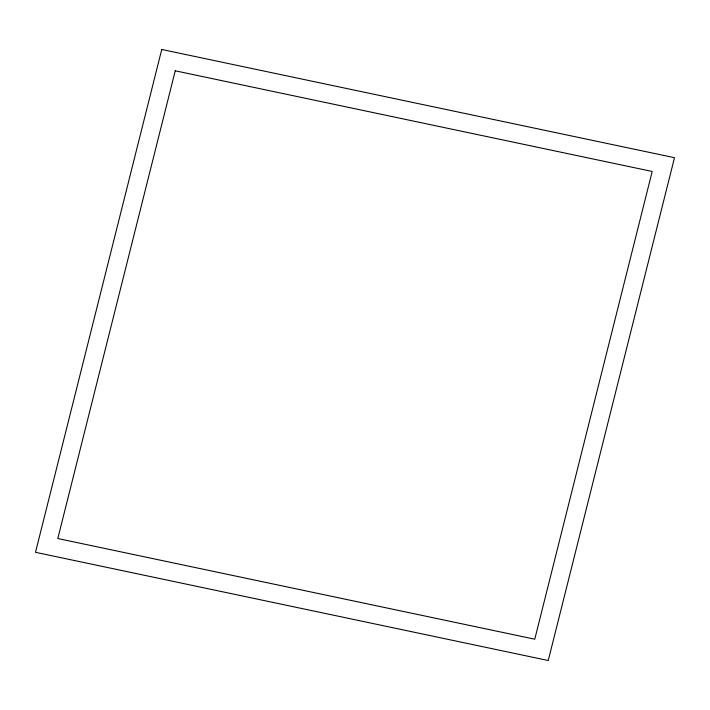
<?xml version="1.0" encoding="UTF-8"?>
<svg xmlns="http://www.w3.org/2000/svg" width="710" height="710" viewBox="0 0 710 710"><rect width="100%" height="100%" fill="white"/><g stroke="black" fill="none" stroke-linecap="round" stroke-linejoin="round"><path stroke-width="1.06" d="M161.756 49.478L35.5 552.309L548.244 660.522L674.5 157.691L161.756 49.478M175.237 70.805L57.803 538.535L534.763 639.195L652.197 171.465L175.237 70.805"/></g></svg>
